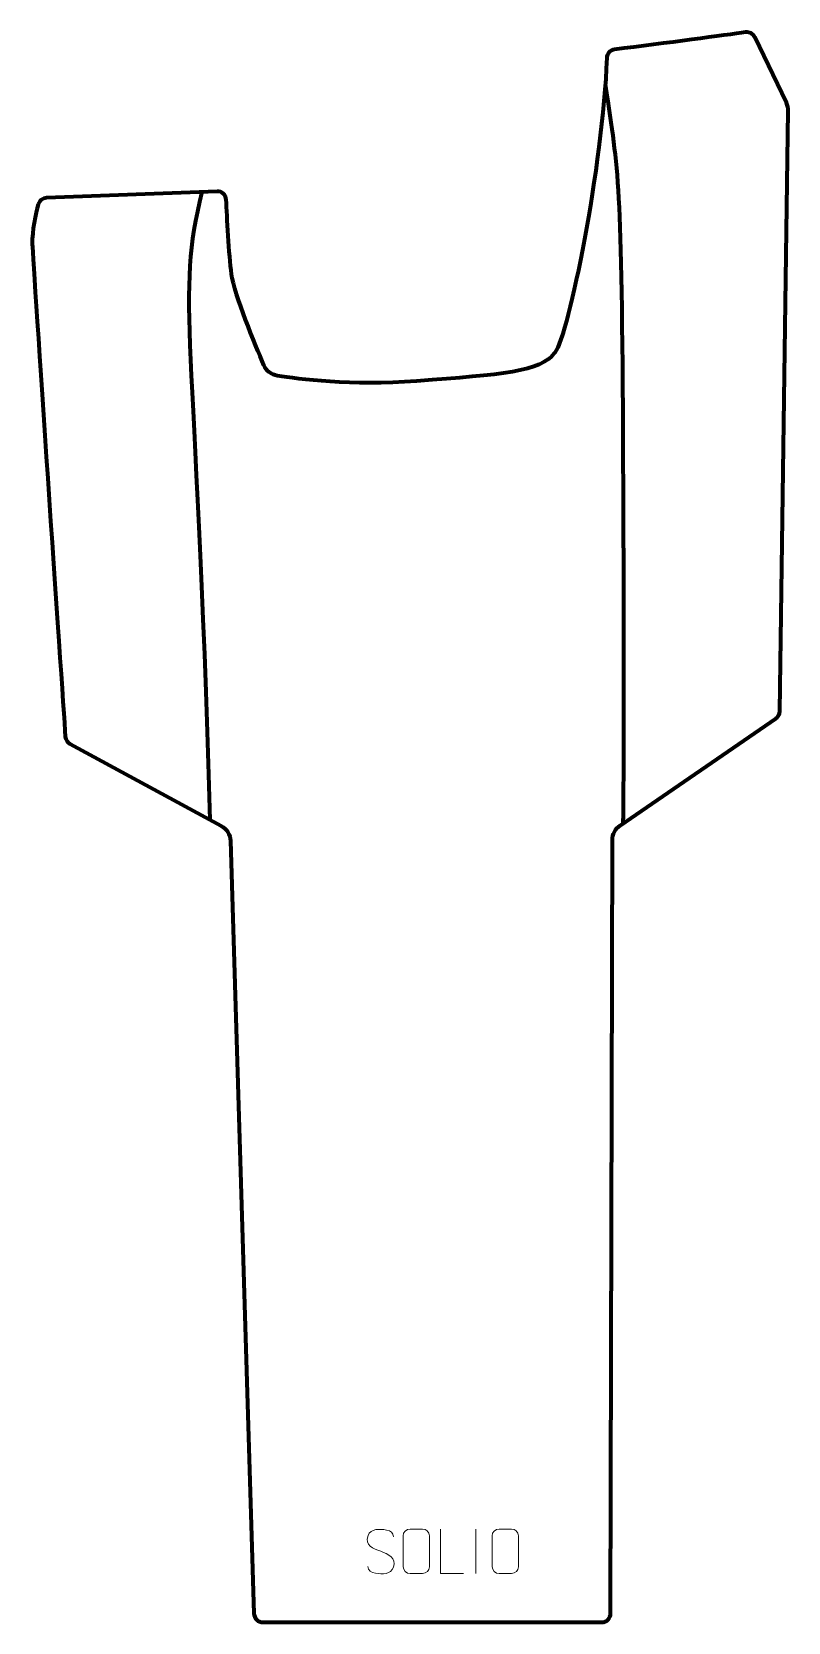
# Model space of a CAD drawing. Header units: millimetres. Extents: x -213 to 212, y -446 to 447.
import ezdxf

# ---------------------------------------------------------------- set-up
doc = ezdxf.new("R2010")
doc.units = ezdxf.units.MM
doc.header["$MEASUREMENT"] = 0
for name, color, linetype in [('layer 1', 7, 'Continuous'), ('layer 2', 7, 'Continuous'), ('layer 3', 7, 'Continuous')]:
    doc.layers.add(name, color=color, linetype=linetype)

msp = doc.modelspace()

# ---------------------------------------------------------------- linework, layer by layer
at = {"layer": 'layer 1', "color": 250, "lineweight": 9}
for points, knots in [([(-16.5642, -406.6705), (-20.8125, -405.2001), (-25.7206, -403.4043), (-23.7155, -397.884), (-23.7155, -397.884), (-22.212, -393.7441), (-16.9984, -394.1326), (-13.3948, -394.7337), (-13.3948, -394.7337), (-10.5342, -395.2109), (-9.6695, -396.4241), (-9.3589, -398.5082)], [0, 0, 0, 0, 0.25, 0.25, 0.25, 0.25, 0.5, 0.5, 0.5, 0.5, 1, 1, 1, 1]), ([(-0.0838, -394.194), (2.2419, -394.194), (4.568, -394.194), (6.8941, -394.194), (6.8941, -394.194), (8.8407, -394.1584), (10.8321, -395.65), (10.8588, -398.0876), (10.8588, -398.0876), (10.8584, -403.8345), (10.8584, -409.5818), (10.8588, -415.3295), (10.8588, -415.3295), (10.719, -417.6529), (9.0418, -419.1325), (6.8941, -419.1433), (6.8941, -419.1433), (4.5622, -419.1429), (2.2303, -419.1429), (-0.1012, -419.1433), (-0.1012, -419.1433), (-2.0262, -419.2487), (-3.9983, -417.3642), (-3.9871, -415.3469), (-3.9871, -415.3469), (-3.9868, -409.5768), (-3.9868, -403.8071), (-3.9871, -398.0378), (-3.9871, -398.0378), (-3.9829, -395.8997), (-2.2362, -394.1805), (-0.0838, -394.194)], [0, 0, 0, 0, 0.11111111, 0.11111111, 0.11111111, 0.11111111, 0.22222222, 0.22222222, 0.22222222, 0.22222222, 0.33333333, 0.33333333, 0.33333333, 0.33333333, 0.44444444, 0.44444444, 0.44444444, 0.44444444, 0.55555556, 0.55555556, 0.55555556, 0.55555556, 0.66666667, 0.66666667, 0.66666667, 0.66666667, 0.77777778, 0.77777778, 0.77777778, 0.77777778, 1, 1, 1, 1]), ([(29.9103, -419.1473), (29.9103, -419.1473), (16.9612, -419.1473), (16.9612, -419.1473), (16.9612, -419.1473), (16.9612, -419.1473), (16.9612, -394.1937), (16.9612, -394.1937)], [0, 0, 0, 0, 0.33333333, 0.33333333, 0.33333333, 0.33333333, 1, 1, 1, 1]), ([(49.9162, -394.194), (52.2419, -394.194), (54.568, -394.194), (56.8941, -394.194), (56.8941, -394.194), (58.8407, -394.1584), (60.8321, -395.65), (60.8588, -398.0876), (60.8588, -398.0876), (60.8584, -403.8345), (60.8584, -409.5818), (60.8588, -415.3295), (60.8588, -415.3295), (60.719, -417.6529), (59.0418, -419.1325), (56.8941, -419.1433), (56.8941, -419.1433), (54.5622, -419.1429), (52.2303, -419.1429), (49.8988, -419.1433), (49.8988, -419.1433), (47.9738, -419.2487), (46.0017, -417.3642), (46.0129, -415.3469), (46.0129, -415.3469), (46.0132, -409.5768), (46.0132, -403.8071), (46.0129, -398.0378), (46.0129, -398.0378), (46.0171, -395.8997), (47.7638, -394.1805), (49.9162, -394.194)], [0, 0, 0, 0, 0.11111111, 0.11111111, 0.11111111, 0.11111111, 0.22222222, 0.22222222, 0.22222222, 0.22222222, 0.33333333, 0.33333333, 0.33333333, 0.33333333, 0.44444444, 0.44444444, 0.44444444, 0.44444444, 0.55555556, 0.55555556, 0.55555556, 0.55555556, 0.66666667, 0.66666667, 0.66666667, 0.66666667, 0.77777778, 0.77777778, 0.77777778, 0.77777778, 1, 1, 1, 1]), ([(-16.5642, -406.6706), (-12.5456, -408.3173), (-7.5161, -410.2056), (-9.3501, -415.5659), (-9.3501, -415.5659), (-10.8099, -419.8323), (-15.7207, -419.5756), (-19.4468, -419.0209), (-19.4468, -419.0209), (-22.1968, -418.6111), (-23.4177, -417.3976), (-23.7957, -415.2854)], [0, 0, 0, 0, 0.25, 0.25, 0.25, 0.25, 0.5, 0.5, 0.5, 0.5, 1, 1, 1, 1])]:
    msp.add_open_spline(points, degree=3, knots=knots, dxfattribs=at)
msp.add_open_spline([(36.9612, -394.1834), (36.9612, -394.1834), (36.9612, -419.1575), (36.9612, -419.1575)], degree=3, dxfattribs=at)
at = {"layer": 'layer 2', "color": 230, "lineweight": 200}
msp.add_open_spline([(107.5994, -446.4996), (107.5994, -446.4996), (-82.7771, -446.4996), (-82.7771, -446.4996), (-82.7771, -446.4996), (-85.4794, -446.4996), (-87.6924, -444.3533), (-87.7746, -441.6532), (-87.7746, -441.6532), (-87.7746, -441.6532), (-100.9988, -7.7083), (-100.9988, -7.7083), (-100.9988, -7.7083), (-101.1071, -4.154), (-103.096, -0.9247), (-106.2217, 0.7725), (-106.2217, 0.7725), (-106.2217, 0.7725), (-191.1945, 46.9095), (-191.1945, 46.9095), (-191.1945, 46.9095), (-192.6984, 47.7262), (-193.6799, 49.253), (-193.7966, 50.9601), (-193.7966, 50.9601), (-195.7267, 79.2497), (-211.9612, 317.3319), (-212.3358, 327.4471), (-212.3358, 327.4471), (-212.6149, 334.9768), (-210.355, 344.6545), (-208.9742, 349.7815), (-208.9742, 349.7815), (-208.4048, 351.8964), (-206.5263, 353.3925), (-204.3369, 353.4761), (-204.3369, 353.4761), (-204.3369, 353.4761), (-108.5429, 357.1316), (-108.5429, 357.1316), (-108.5429, 357.1316), (-105.7955, 357.2364), (-103.4788, 355.1059), (-103.3575, 352.3599), (-103.3575, 352.3599), (-102.9348, 342.8173), (-101.8839, 321.8662), (-100.3768, 310.7173), (-100.3768, 310.7173), (-98.8077, 299.1088), (-87.1036, 270.9423), (-82.2038, 259.5043), (-82.2038, 259.5043), (-80.8566, 256.3593), (-77.9963, 254.1255), (-74.6183, 253.5738), (-74.6183, 253.5738), (-62.8646, 251.6536), (-33.161, 247.8129), (3.6136, 250.5702), (3.6136, 250.5702), (51.4252, 254.1551), (73.3391, 255.7483), (81.3076, 266.503), (81.3076, 266.503), (89.0941, 277.0122), (108.0997, 370.9076), (110.4509, 432.0538), (110.4509, 432.0538), (110.5451, 434.4979), (112.399, 436.5105), (114.8271, 436.8121), (114.8271, 436.8121), (143.1704, 440.3332), (177.4424, 444.9577), (188.4694, 446.4546), (188.4694, 446.4546), (190.6172, 446.7463), (192.7081, 445.6213), (193.6479, 443.6687), (193.6479, 443.6687), (193.6479, 443.6687), (211.3704, 406.8429), (211.3704, 406.8429), (211.3704, 406.8429), (212.0418, 405.448), (212.3801, 403.9166), (212.3582, 402.369), (212.3582, 402.369), (212.3582, 402.369), (207.6461, 65.1474), (207.6461, 65.1474), (207.6461, 65.1474), (207.6236, 63.525), (206.8143, 62.0144), (205.4762, 61.0961), (205.4762, 61.0961), (205.4762, 61.0961), (117.9094, 1.0025), (117.9094, 1.0025), (117.9094, 1.0025), (115.1989, -0.8577), (113.5758, -3.9307), (113.5688, -7.2176), (113.5688, -7.2176), (113.5688, -7.2176), (112.5993, -441.512), (112.5993, -441.512), (112.5993, -441.512), (112.593, -444.2687), (110.3564, -446.4996), (107.5994, -446.4996)], degree=3, knots=[0, 0, 0, 0, 0.03448276, 0.03448276, 0.03448276, 0.03448276, 0.06896552, 0.06896552, 0.06896552, 0.06896552, 0.10344828, 0.10344828, 0.10344828, 0.10344828, 0.13793103, 0.13793103, 0.13793103, 0.13793103, 0.17241379, 0.17241379, 0.17241379, 0.17241379, 0.20689655, 0.20689655, 0.20689655, 0.20689655, 0.24137931, 0.24137931, 0.24137931, 0.24137931, 0.27586207, 0.27586207, 0.27586207, 0.27586207, 0.31034483, 0.31034483, 0.31034483, 0.31034483, 0.34482759, 0.34482759, 0.34482759, 0.34482759, 0.37931034, 0.37931034, 0.37931034, 0.37931034, 0.4137931, 0.4137931, 0.4137931, 0.4137931, 0.44827586, 0.44827586, 0.44827586, 0.44827586, 0.48275862, 0.48275862, 0.48275862, 0.48275862, 0.51724138, 0.51724138, 0.51724138, 0.51724138, 0.55172414, 0.55172414, 0.55172414, 0.55172414, 0.5862069, 0.5862069, 0.5862069, 0.5862069, 0.62068966, 0.62068966, 0.62068966, 0.62068966, 0.65517241, 0.65517241, 0.65517241, 0.65517241, 0.68965517, 0.68965517, 0.68965517, 0.68965517, 0.72413793, 0.72413793, 0.72413793, 0.72413793, 0.75862069, 0.75862069, 0.75862069, 0.75862069, 0.79310345, 0.79310345, 0.79310345, 0.79310345, 0.82758621, 0.82758621, 0.82758621, 0.82758621, 0.86206897, 0.86206897, 0.86206897, 0.86206897, 0.89655172, 0.89655172, 0.89655172, 0.89655172, 0.93103448, 0.93103448, 0.93103448, 0.93103448, 1, 1, 1, 1], dxfattribs=at)
at = {"layer": 'layer 3', "color": 142, "lineweight": 200}
msp.add_open_spline([(109.6017, 417.0906), (117.1659, 364.587), (118.7597, 369.3686), (119.5567, 206.0121), (119.5567, 206.0121), (120.354, 42.6556), (119.5097, 2.1009), (119.5097, 2.1009)], degree=3, knots=[0, 0, 0, 0, 0.33333333, 0.33333333, 0.33333333, 0.33333333, 1, 1, 1, 1], dxfattribs=at)
msp.add_open_spline([(-112.3089, 4.0777), (-120.4976, 284.1041), (-131.7018, 295.6516), (-116.9268, 356.8116)], degree=3, dxfattribs=at)

doc.saveas('drawing.dxf')
